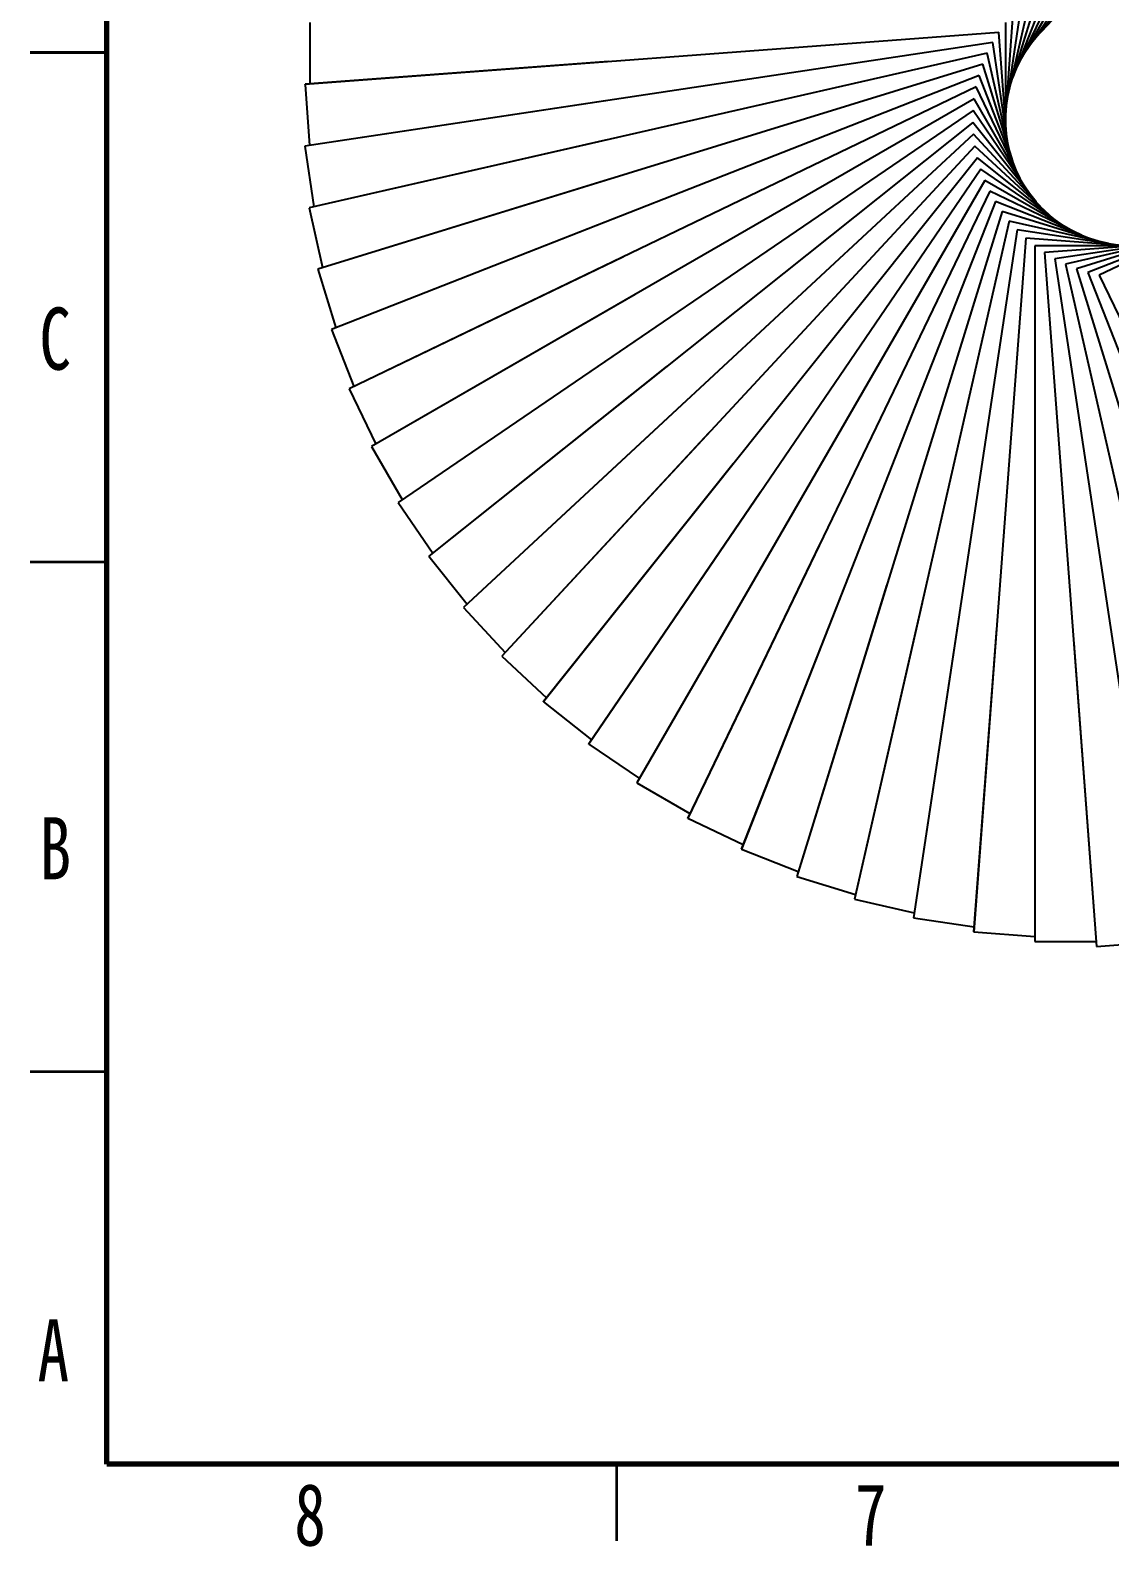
# Paper-space layout 'Sheet10' of a CAD drawing. Header units: millimetres. Extents: x 2 to 418, y 2 to 295.
# Drawn here: x 2.5 to 108.4, y 1.9 to 150.7 of the extents above; entities that cross this region are included whole.
import ezdxf

# ---------------------------------------------------------------- set-up
doc = ezdxf.new("R2010")
doc.units = ezdxf.units.MM
doc.styles.add('SLDTEXTSTYLE0', font='TXT', dxfattribs={"width": 0.75})

psp = doc.layouts.new('Sheet10')

# ---------------------------------------------------------------- linework, layer by layer
at = {"color": 7, "linetype": 'Continuous', "lineweight": 70}
for p, q in [((10, 10), (10, 287)), ((410, 10), (10, 10))]:
    psp.add_line(p, q, dxfattribs=at)
at = {"color": 7, "linetype": 'Continuous', "lineweight": 25}
for p, q in [((99.611912, 147.697073), (104.5982, 156.333403)), ((100.074957, 148.499075), (105.692694, 156.738632)), ((100.596641, 149.264231), (106.814411, 157.060936)), ((101.174046, 149.988262), (107.957076, 157.298513)), ((98.871753, 146.000654), (102.515175, 155.283689)), ((99.210095, 146.862711), (103.537049, 155.847517)), ((98.392699, 144.212867), (100.611867, 153.935241)), ((98.598779, 145.115723), (101.538293, 154.645073)), ((98.18545, 142.373649), (98.930792, 152.318181)), ((98.254665, 143.297135), (99.741076, 153.158162)), ((97.509502, 150.468632), (29.450288, 145.369033)), ((29.935545, 151.420712), (29.935482, 145.415885)), ((97.509502, 150.468632), (97.509308, 150.471231)), ((98.254636, 140.524084), (97.509502, 150.468632)), ((98.18544, 141.447572), (98.185544, 151.419997)), ((96.906446, 149.469407), (29.41863, 139.298013)), ((96.906446, 149.469407), (96.906057, 149.471984)), ((98.39265, 139.60835), (96.906446, 149.469407)), ((59.210227, 147.609408), (29.449506, 145.379471)), ((96.379747, 148.42791), (29.840747, 133.241603)), ((95.932353, 147.349965), (30.714278, 127.233672)), ((95.932353, 147.349965), (95.931585, 147.352455)), ((98.871667, 137.820553), (95.932353, 147.349965)), ((96.379747, 148.42791), (96.379168, 148.430451)), ((98.598712, 138.705489), (96.379747, 148.42791)), ((95.566764, 146.2416), (32.034338, 121.30782)), ((95.566764, 146.2416), (95.565812, 146.244026)), ((99.209991, 136.958488), (95.566764, 146.2416)), ((29.450288, 145.369033), (29.449506, 145.379471)), ((29.450288, 145.369033), (29.898966, 139.380992)), ((95.285025, 145.109014), (33.793545, 115.497185)), ((95.285025, 145.109014), (95.283895, 145.111362)), ((99.611791, 136.124117), (95.285025, 145.109014)), ((58.927932, 143.756079), (29.41707, 139.308363)), ((95.088712, 143.95854), (35.982061, 109.834263)), ((95.088712, 143.95854), (95.087409, 143.960797)), ((100.074819, 135.322106), (95.088712, 143.95854)), ((94.978923, 142.796613), (38.587647, 104.350723)), ((94.956271, 141.629731), (41.595731, 99.07723)), ((94.956271, 141.629731), (94.954646, 141.631768)), ((101.173877, 133.832896), (94.956271, 141.629731)), ((94.978923, 142.796613), (94.977455, 142.798767)), ((100.596487, 134.556939), (94.978923, 142.796613)), ((58.934385, 139.892429), (29.838418, 133.251808)), ((95.020884, 140.464418), (44.989491, 94.043278)), ((95.020884, 140.464418), (95.019111, 140.466329)), ((101.80376, 133.154026), (95.020884, 140.464418)), ((29.41863, 139.298013), (29.41707, 139.308363)), ((29.41863, 139.298013), (30.313538, 133.360245)), ((95.172399, 139.307193), (48.749949, 89.277016)), ((95.172399, 139.307193), (95.170489, 139.308965)), ((102.482614, 132.524125), (95.172399, 139.307193)), ((95.40997, 138.164526), (52.856073, 84.8051)), ((95.732268, 137.042808), (57.284901, 80.652539)), ((95.40997, 138.164526), (95.407933, 138.166151)), ((103.206642, 131.946716), (95.40997, 138.164526)), ((95.732268, 137.042808), (95.730115, 137.044276)), ((103.971796, 131.425028), (95.732268, 137.042808)), ((59.229549, 136.040064), (30.711193, 127.243674)), ((96.137491, 135.948311), (62.011666, 76.842554)), ((96.137491, 135.948311), (96.135234, 135.949614)), ((104.773795, 130.961978), (96.137491, 135.948311)), ((96.623372, 134.887157), (67.009933, 73.396453)), ((96.623372, 134.887157), (96.621025, 134.888288)), ((105.608155, 130.560157), (96.623372, 134.887157)), ((29.840747, 133.241603), (29.838418, 133.251808)), ((29.840747, 133.241603), (31.176881, 127.387314)), ((97.187195, 133.865281), (72.251751, 70.333508)), ((97.825805, 132.888396), (77.707805, 67.670848)), ((97.187195, 133.865281), (97.184769, 133.866233)), ((106.470211, 130.22181), (97.187195, 133.865281)), ((97.825805, 132.888396), (97.823315, 132.889164)), ((107.35514, 129.948832), (97.825805, 132.888396)), ((59.811775, 132.220529), (32.030514, 121.317563)), ((98.535633, 131.961965), (83.347584, 65.423363)), ((99.312707, 131.091171), (89.139546, 63.603622)), ((98.535633, 131.961965), (98.533092, 131.962545)), ((108.257995, 129.742747), (98.535633, 131.961965)), ((99.312707, 131.091171), (99.310131, 131.091559)), ((109.173726, 129.604708), (99.312707, 131.091171)), ((116.346751, 130.961796), (107.361832, 126.635078)), ((100.152684, 130.280882), (95.051303, 62.221802)), ((100.152684, 130.280882), (100.150085, 130.281077)), ((110.097212, 129.535488), (100.152684, 130.280882)), ((101.050864, 129.53563), (101.048258, 129.53563)), ((101.050864, 129.53563), (101.049792, 61.28563)), ((111.023289, 129.535474), (101.050864, 129.53563)), ((111.946777, 129.604665), (102.002225, 128.859583)), ((112.862512, 129.742674), (103.001447, 128.256521)), ((113.765374, 129.948731), (104.042941, 127.729817)), ((114.650312, 130.221682), (105.120884, 127.282417)), ((115.512378, 130.560001), (106.229247, 126.916822)), ((60.677807, 128.455184), (33.789004, 115.506615)), ((102.002225, 128.859583), (101.999626, 128.859388)), ((102.002225, 128.859583), (107.101468, 60.800342)), ((103.001447, 128.256521), (102.99887, 128.256133)), ((103.001447, 128.256521), (113.172488, 60.768653)), ((30.714278, 127.233672), (30.711193, 127.243674)), ((30.714278, 127.233672), (32.484166, 121.495602)), ((104.042941, 127.729817), (104.040401, 127.729238)), ((104.042941, 127.729817), (119.2289, 61.190738)), ((105.120884, 127.282417), (105.118394, 127.281649)), ((105.120884, 127.282417), (125.236836, 62.064237)), ((106.229247, 126.916822), (106.226822, 126.91587)), ((106.229247, 126.916822), (131.162695, 63.384266)), ((107.361832, 126.635078), (107.359484, 126.633947)), ((107.361832, 126.635078), (136.973339, 65.143443)), ((61.8228, 124.765085), (35.976828, 109.843327)), ((32.034338, 121.30782), (32.030514, 121.317563)), ((32.034338, 121.30782), (34.228083, 115.718058)), ((63.240352, 121.17087), (38.581751, 104.359371)), ((64.922536, 117.692639), (41.589205, 99.085414)), ((33.793545, 115.497185), (33.789004, 115.506615)), ((33.793545, 115.497185), (36.398878, 110.086991)), ((66.859943, 114.349843), (44.982372, 94.050951)), ((69.04174, 111.161175), (48.742276, 89.284136)), ((35.982061, 109.834263), (35.976828, 109.843327)), ((35.982061, 109.834263), (38.984411, 104.633893)), ((71.455725, 108.14447), (52.847889, 84.811626)), ((38.587647, 104.350723), (38.581751, 104.359371)), ((38.587647, 104.350723), (41.970225, 99.389259)), ((74.088398, 105.316596), (57.276253, 80.658435)), ((76.925035, 102.693369), (62.002601, 76.847788)), ((79.949775, 100.289458), (67.000503, 73.400995)), ((41.595731, 99.07723), (41.589205, 99.085414)), ((41.595731, 99.07723), (45.33962, 94.38242)), ((83.145701, 98.118308), (72.242008, 70.337332)), ((86.49494, 96.192059), (77.697803, 67.673933)), ((44.989491, 94.043278), (44.982372, 94.050951)), ((44.989491, 94.043278), (49.073754, 89.641375)), ((89.978762, 94.521485), (83.337379, 65.425692)), ((93.577684, 93.115927), (89.129196, 63.605182)), ((97.271581, 91.983247), (95.040865, 62.222584)), ((101.039793, 91.129778), (101.039324, 61.28563)), ((48.749949, 89.277016), (48.742276, 89.284136)), ((48.749949, 89.277016), (53.151744, 85.192638)), ((104.861249, 90.560293), (107.09103, 60.79956)), ((52.856073, 84.8051), (52.847889, 84.811626)), ((52.856073, 84.8051), (57.550785, 81.061088)), ((57.284901, 80.652539), (57.276253, 80.658435)), ((57.284901, 80.652539), (62.246276, 77.269831)), ((62.011666, 76.842554), (62.002601, 76.847788)), ((62.011666, 76.842554), (67.211957, 73.840068)), ((67.009933, 73.396453), (67.000503, 73.400995)), ((67.009933, 73.396453), (72.420059, 70.790979)), ((72.251751, 70.333508), (72.242008, 70.337332)), ((72.251751, 70.333508), (77.841455, 68.139617)), ((77.707805, 67.670848), (77.697803, 67.673933)), ((77.707805, 67.670848), (83.445829, 65.900809)), ((83.347584, 65.423363), (83.337379, 65.425692)), ((83.347584, 65.423363), (89.201837, 64.087075)), ((89.139546, 63.603622), (89.129196, 63.605182)), ((89.139546, 63.603622), (95.077291, 62.708558)), ((95.051303, 62.221802), (95.040865, 62.222584)), ((95.051303, 62.221802), (101.039332, 61.772968)), ((101.049792, 61.28563), (101.039324, 61.28563)), ((101.049792, 61.28563), (107.054619, 61.285536)), ((107.101468, 60.800342), (113.089511, 61.248988)), ((107.101468, 60.800342), (107.09103, 60.79956))]:
    psp.add_line(p, q, dxfattribs=at)
at = {"color": 7, "linetype": 'Continuous', "lineweight": 35}
for p, q in [((2.5, 148.5), (10, 148.5)), ((10, 148.5), (2.5, 148.5)), ((10, 98.5), (2.5, 98.5)), ((10, 48.5), (2.5, 48.5)), ((60, 10), (60, 2.5))]:
    psp.add_line(p, q, dxfattribs=at)

# ---------------------------------------------------------------- texts
at = {"color": 7, "linetype": 'Continuous', "lineweight": 0, "char_height": 6.096, "attachment_point": 2, "style": 'SLDTEXTSTYLE0'}
for s, insert in [('C', (4.9365, 123.47569)), ('B', (4.953433, 73.47569)), ('A', (4.756583, 24.22569)), ('8', (29.938617, 8.11369)), ('7', (84.938617, 8.11369))]:
    psp.add_mtext(s, dxfattribs=dict(at, insert=insert))

doc.saveas('drawing.dxf')
